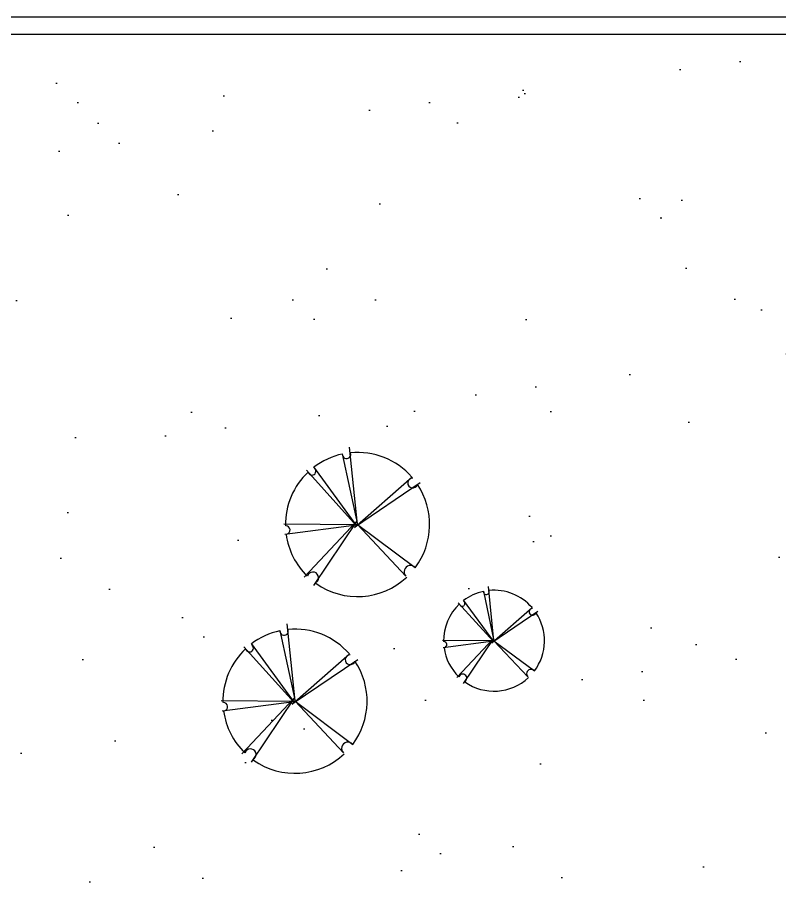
# Model space of a CAD drawing. Extents: x 7.8 to 61.3, y 1.2 to 65.7.
# Drawn here: x 40.42 to 47.03, y 36.36 to 43.85 of the extents above; entities that cross this region are included whole.
import ezdxf

# ---------------------------------------------------------------- set-up
doc = ezdxf.new("R2010")
doc.units = 0
doc.header["$MEASUREMENT"] = 0
for name, color, linetype in [('ARV', 3, 'CONTINUOUS'), ('HACHURA', 1, 'CONTINUOUS'), ('JARDIM', 3, 'CONTINUOUS'), ('PAREDE', 7, 'CONTINUOUS')]:
    doc.layers.add(name, color=color, linetype=linetype)

# ---------------------------------------------------------------- blocks, each defined once
blk = doc.blocks.new('A_03')
at = {"layer": 'ARV'}
for p, q in [((-0.032337625504681, 0.05443275957492233), (-0.1019798469358193, 0.7261946558607519)), ((-0.1642795977368223, 0.6668615598597967), (-0.032337625504681, 0.05443275957492233)), ((-0.03968009613487311, 0.04386405184976638), (-0.4757783517417806, 0.5259454568575279)), ((-0.4134786009408344, 0.5556120048580055), (-0.03968009613487311, 0.04386405184976638)), ((-0.05748002493510285, 0.02903077784952757), (0.4409179814728645, 0.4666123608565726)), ((0.5121176966740109, 0.4146959018557368), (-0.05748002493510285, 0.02903077784952757)), ((-0.493578280542124, -0.4011341681573413), (-0.03968009613487311, 0.08094723685036342)), ((-0.03968009613487311, 0.08094723685036342), (-0.4134786009408344, -0.4753005381585353)), ((-0.03968009613487311, 0.05128068884988579), (-0.6715775685449898, 0.0586973258500052)), ((-0.6626776041447897, -0.0303023181514277), (-0.03968009613487311, 0.05128068884988579)), ((-0.032337625504681, 0.05443275957492233), (0.4676178746732944, -0.3195511611560278)), ((0.3875181950720048, -0.3937175311572219), (-0.032337625504681, 0.05443275957492233))]:
    blk.add_line(p, q, dxfattribs=at)
for centre, radius, start, end in [((-0.1274007985194316, 0.6640590258750763), 0.0369851325325624, 175.6542691674021, 19.69378780220451), ((-0.032337625504681, 0.05443275957492233), 0.625, 41.05407258653979, 95.53111248444131), ((-0.032337625504681, 0.05443275957492233), 0.625, 102.1580021321499, 127.2525657253544), ((-0.4268285475410494, 0.5158291639893946), 0.03342961899939723, 201.2820980855948, 48.27356464714219), ((-0.032337625504681, 0.05443275957492233), 0.625, 133.2426416252084, 180.9743240911506), ((0.4457326779623259, 0.4136262157234682), 0.04269394024099429, 89.20944815037899, 344.6285751873363), ((-0.032337625504681, 0.05443275957492233), 0.625, 323.20224696077, 33.82113850428491), ((-0.655096152989131, 0.006088647395870339), 0.03779840815212959, 285.684587972767, 88.0009588524843), ((-0.032337625504681, 0.05443275957492233), 0.625, 187.8759657920728, 225.8833292057394), ((-0.4191915611808099, -0.4078929817018206), 0.04974913855978236, 310.6567489998404, 163.4448207669662), ((0.4262195554180721, -0.3551779883457584), 0.05461768626331568, 40.71483655850493, 224.8799671179474), ((-0.032337625504681, 0.05443275957492233), 0.625, 234.6714608478307, 313.1329856187737)]:
    blk.add_arc(centre, radius, start, end, dxfattribs=at)

msp = doc.modelspace()

# ---------------------------------------------------------------- hatches: boundary and pattern name
at = {"layer": 'JARDIM', "ltscale": 0.015}
h = msp.add_hatch(dxfattribs=at)
h.set_pattern_fill('AR-SAND', color=256, style=0)
h.set_pattern_definition([(37.50000000000001, (-113.7811230241578, -86.40307233181942), (-0.06299335810960816, 1.926823769013159), [0, -1.52, 0, -1.7, 0, -1.625]), (7.499999999999999, (-113.7811230241578, -86.40307233181942), (1.769776705267727, 2.82214606522974), [0, -0.82, 0, -1.37, 0, -0.525]), (327.5, (-115.0111230241578, -86.40307233181942), (3.114141861751495, 0.005659053536964498), [0, -0.5, 0, -1.8, 0, -2.35]), (317.5, (-115.0111230241578, -86.40307233181942), (3.006126604572293, 0.8776755649342491), [0, -0.25, 0, -1.18, 0, -1.35])])
h.paths.add_polyline_path([(26.64698711086487, 39.45956837868123), (26.89698711086487, 39.45956837868123), (40.32281431508863, 39.45956837868123), (40.32281431508864, 39.20956837868123), (40.32281431508863, 36.00956837868107), (40.73660336689929, 36.0095683786811), (41.73660336689932, 36.00956837868121), (42.47876213677637, 36.00956837868112), (43.97876213677637, 36.00956837868124), (45.33026437256012, 36.00956837868118), (46.83026437256012, 36.00956837868124), (47.47595874376222, 36.00956837868118), (48.97595874376222, 36.00956837868124), (50.30812943867247, 36.00956837868127), (51.80812943867247, 36.00956837868127), (55.90698711086537, 36.00956837868132), (55.9069871108654, 28.85956837868127), (52.55698711086544, 28.85956837868126), (40.4875426103728, 28.8595683786812), (40.4875426103728, 23.20956837868118), (21.13461942270705, 23.20956837868114, 1.01967778921564), (13.4375426103728, 23.35956837868116), (13.4375426103728, 18.90247910030531), (57.49518736684325, 18.90247910030531), (57.49518736684326, 43.70247910030533), (7.995187366843267, 43.70247910030533), (7.995187366843268, 18.90247910030531), (8.387542610372792, 18.90247910030531), (8.38754261037279, 23.35956837868114, -0.4456270717395815), (18.22961479444315, 32.2095683786812), (26.64698711086544, 32.2095683786812), (26.64698711086544, 32.45956837868106)])
h.paths.add_polyline_path([(13.42445513546757, 38.71911079998332), (13.39585857775234, 38.67655639862136, 0.0002300770649158306), (13.39632515730715, 38.67622002073452, 0.2776216076969525)], flags=16)
h.paths.add_polyline_path([(13.14217424414835, 39.10006449182798), (13.1294859804389, 39.09840293348508, 0.0872299950086171), (13.14253719976548, 39.09740883282213, -0.001072140143957263)], flags=16)
h.paths.add_polyline_path([(13.76159751795305, 39.18337000106398), (13.75839310251477, 39.2142794715988), (13.75558167077612, 39.21129347383717)], flags=0)
h.paths.add_polyline_path([(14.2619813096384, 38.80888226959792, 0.00302677406618096), (14.26155301813081, 38.80938608033319), (14.24263964635377, 38.82353393334991, 0.8075926180593458), (14.17917654601471, 38.73764993798985), (14.18145333853079, 38.7352197103307, -0.01524647078743782), (14.17917654601469, 38.73764993798987), (13.76640038740982, 39.17824346181428), (13.73645511852265, 39.15796801933862), (13.75385440583863, 39.1732441793333), (13.74747384361105, 39.1802975219318), (13.13661094821523, 39.18746727422518, -0.2055917600547268), (13.33412352368565, 39.63932063898992, 0.02072236716772294), (13.3346875498347, 39.63660890110647), (13.3557508903817, 39.61332459608001, 1.013556998818796), (13.37761152551753, 39.67650259744482, -0.1126608008175391), (13.62957101664911, 39.79426606665406, 1.209450783903753), (13.70135610937795, 39.80546000475547, -0.2470778442524064), (14.24025688230372, 39.58525333353674, 1.028456127407128), (14.24147376763823, 39.49990772967731), (14.27860316864605, 39.52504742827635, 0.03863615137708955), (14.280834502308, 39.53124634989784, -0.3183349150126075)], flags=16)
h.paths.add_polyline_path([(11.79112578595093, 36.50624868093714), (11.73393267052047, 36.42113987821323, 0.0002300770649147112), (11.73486582963008, 36.42046712243955, 0.2776216076969495)], flags=16)
h.paths.add_polyline_path([(11.22656400331249, 37.26815606462647), (11.2011874758936, 37.26483294794066, 0.08722999500858336), (11.22728991454674, 37.26284474661477, -0.00107214014395576)], flags=16)
h.paths.add_polyline_path([(12.46541055092188, 37.43476708309846), (12.45900172004533, 37.49658602416812), (12.45337885656803, 37.49061402864483)], flags=0)
h.paths.add_polyline_path([(13.46617813429259, 36.68579162016636, 0.003026774066145581), (13.46532155127742, 36.68679924163688), (13.42749480772329, 36.71509494767036, 0.8075926180588726), (13.30056860704515, 36.54332695695027), (13.30512219207742, 36.53846650163187, -0.01524647078776785), (13.30056860704512, 36.5433269569503), (12.47501628983542, 37.42451400459908), (12.41512575206105, 37.3839631196477), (12.44992432669304, 37.4145154396371), (12.4371632022379, 37.42862212483411), (11.21543741144625, 37.44296162942087, -0.2055917600547276), (11.61046256238709, 38.34666835895036, 0.02072236716774833), (11.61159061468518, 38.34124488318345), (11.65371729577919, 38.29467627313053, 1.013556998821812), (11.69743856605084, 38.42103227586014, -0.1126608008175391), (12.201357548314, 38.65655921427863, 1.209450783903747), (12.3449277337717, 38.67894709048146, -0.2470778442524037), (13.42272927962322, 38.23853374804399, 1.028456127407137), (13.42516305029225, 38.06784254032512), (13.4994218523079, 38.11812193752322, 0.03863615137706472), (13.50388451963178, 38.13051978076619, -0.3183349150126036)], flags=16)
h.paths.add_polyline_path([(12.79253057859753, 40.70244991267108), (12.7639340208823, 40.65989551130912, 0.0002300770649158306), (12.7644006004371, 40.65955913342228, 0.2776216076969525)], flags=16)
h.paths.add_polyline_path([(12.5102496872783, 41.08340360451574), (12.49756142356886, 41.08174204617283, 0.0872299950086171), (12.51061264289543, 41.08074794550988, -0.001072140143957263)], flags=16)
h.paths.add_polyline_path([(13.129672961083, 41.16670911375174), (13.12646854564472, 41.19761858428656), (13.12365711390607, 41.19463258652492)], flags=0)
h.paths.add_polyline_path([(13.63005675276835, 40.79222138228568, 0.00302677406618096), (13.62962846126076, 40.79272519302095), (13.61071508948372, 40.80687304603767, 0.8075926180593458), (13.54725198914466, 40.72098905067761), (13.54952878166074, 40.71855882301846, -0.01524647078743782), (13.54725198914464, 40.72098905067763), (13.13447583053977, 41.16158257450204), (13.10453056165258, 41.14130713202634), (13.12192984896858, 41.15658329202105), (13.115549286741, 41.16363663461956), (12.50468639134519, 41.17080638691294, -0.2055917600547268), (12.70219896681561, 41.62265975167768, 0.02072236716772294), (12.70276299296465, 41.61994801379423), (12.72382633351165, 41.59666370876777, 1.013556998818796), (12.74568696864748, 41.65984171013258, -0.1126608008175391), (12.99764645977906, 41.77760517934182, 1.209450783903753), (13.06943155250791, 41.78879911744323, -0.2470778442524064), (13.60833232543368, 41.5685924462245, 1.028456127407128), (13.60954921076819, 41.48324684236507), (13.646678611776, 41.50838654096411, 0.03863615137708955), (13.64890994543795, 41.5145854625856, -0.3183349150126075)], flags=16)
h.paths.add_polyline_path([(17.02707370880749, 22.89332992429231), (16.96988059337702, 22.8082211215684, 0.000230077064914423), (16.97081375248664, 22.80754836579472, 0.2776216076969526)], flags=16)
h.paths.add_polyline_path([(16.46251192616904, 23.65523730798164), (16.43713539875015, 23.65191419129583, 0.08722999500859456), (16.4632378374033, 23.64992598996994, -0.001072140143955152)], flags=16)
h.paths.add_polyline_path([(15.77160440070187, 24.20467414429247), (15.74300784298663, 24.16211974293052, 0.000230077064914423), (15.74347442254144, 24.16178336504368, 0.2776216076969526)], flags=16)
h.paths.add_polyline_path([(15.48932350938264, 24.58562783613714), (15.4766352456732, 24.58396627779423, 0.08722999500859548), (15.48968646499977, 24.58297217713129, -0.001072140143955856)], flags=16)
h.paths.add_polyline_path([(16.10874678318734, 24.66893334537316), (16.10554236774907, 24.69984281590796), (16.10273093601041, 24.69685681814632)], flags=0)
h.paths.add_polyline_path([(17.70135847377844, 23.82184832645363), (17.69494964290189, 23.88366726752329), (17.68932677942458, 23.877695272)], flags=16)
h.paths.add_polyline_path([(11.70923088267607, 38.8994143556822), (11.68063432496084, 38.85685995432025, 0.0002300770649158306), (11.68110090451565, 38.8565235764334, 0.2776216076969525)], flags=16)
h.paths.add_polyline_path([(11.42694999135685, 39.28036804752686), (11.4142617276474, 39.27870648918396, 0.0872299950086171), (11.42731294697398, 39.27771238852101, -0.001072140143957263)], flags=16)
h.paths.add_polyline_path([(12.04637326516155, 39.36367355676282), (12.04316884972327, 39.39458302729768), (12.04035741798462, 39.39159702953605)], flags=0)
h.paths.add_polyline_path([(12.5467570568469, 38.98918582529681, 0.00302677406618096), (12.54632876533931, 38.98968963603208), (12.52741539356226, 39.0038374890488, 0.8075926180593458), (12.46395229322321, 38.91795349368874), (12.46622908573929, 38.91552326602959, -0.01524647078743782), (12.46395229322319, 38.91795349368876), (12.05117613461831, 39.35854701751317), (12.02123086573113, 39.33827157503747), (12.03863015304713, 39.35354773503218), (12.03224959081956, 39.36060107763069), (11.42138669542373, 39.36777082992407, -0.2055917600547268), (11.61889927089415, 39.81962419468881, 0.02072236716772294), (11.6194632970432, 39.81691245680535), (11.6405266375902, 39.7936281517789, 1.013556998818796), (11.66238727272603, 39.8568061531437, -0.1126608008175391), (11.91434676385761, 39.97456962235294, 1.209450783903753), (11.98613185658645, 39.98576356045436, -0.2470778442524064), (12.52503262951222, 39.76555688923563, 1.028456127407128), (12.52624951484673, 39.6802112853762), (12.56337891585455, 39.70535098397524, 0.03863615137708955), (12.5656102495165, 39.71154990559673, -0.3183349150126075)], flags=16)
h.paths.add_polyline_path([(16.58740614753801, 25.0708166778459, 1.028456127407148), (16.58862303287252, 24.98547107398646), (16.62575243388035, 25.01061077258551, 0.03863615137706826), (16.62798376754229, 25.016809694207, -0.3183349150126036), (16.6091305748727, 24.29444561390708, 0.003026774066140351), (16.60870228336511, 24.29494942464234), (16.58978891158806, 24.30909727765907, 0.8075926180592262), (16.52632581124899, 24.22321328229902), (16.5286026037651, 24.22078305463985, -0.0152464707875868), (16.52632581124897, 24.22321328229904), (16.11354965264411, 24.66380680612344), (16.08360438375692, 24.64353136364774), (16.10100367107292, 24.65880752364244), (16.09462310884535, 24.66586086624096), (15.48376021344952, 24.67303061853434, -0.205591760054728), (15.68127278891994, 25.12488398329908, 0.02072236716774833), (15.68183681506899, 25.12217224541563), (15.70290015561599, 25.09888794038917, 1.013556998821812), (15.72476079075182, 25.16206594175397, -0.1126608008175391), (15.9767202818834, 25.27982941096322, 1.209450783903793), (16.04850537461225, 25.29102334906463, -0.2470778442524043)], flags=16)
h.paths.add_polyline_path([(42.20514967569535, 37.9253422637814), (42.79516688145051, 37.91841717920681), (42.80568530477297, 37.92958870724537), (42.42428961785946, 38.35119958563627, -0.2494117660142806), (42.40322627731247, 38.37448389066271), (42.40164115457295, 38.37623615219449, 0.2050076759105956)], flags=16)
h.paths.add_polyline_path([(42.83013624543082, 37.92124499062019), (42.82677350165255, 37.95368168047292), (42.82402820089774, 37.94959641149256)], flags=0)
h.paths.add_polyline_path([(42.21071297162613, 37.83793948138423), (42.19802470791667, 37.83627792304132, 0.08722999500866428), (42.21107592724326, 37.83528382237837, -0.001072140143957172)], flags=16)
h.paths.add_polyline_path([(43.24999206600864, 37.47309469988688, -0.01524647078775929), (43.24771527349249, 37.4755249275461), (42.8349391148876, 37.91611845137054), (42.8049938460004, 37.89584300889482), (42.82244013383112, 37.91116043422239), (42.45173383896596, 38.41867500457355, -0.1098075658983578), (42.69810974412688, 38.5321410562103, 1.20945078390381), (42.76989483685573, 38.54333499431172, -0.2470778442524025), (43.30879560978148, 38.32312832309299, 1.028456127405169), (43.31001249511601, 38.23778271923355), (43.34714189612382, 38.2629224178326, 0.038636151377049), (43.34937322978577, 38.26912133945408, -0.3183349150126), (43.33052003711617, 37.54675725915418, 0.003026774066059114), (43.3300917456086, 37.54726106988942), (43.31117837383152, 37.56140892290617, 0.8075926180585834), (43.24771527349244, 37.47552492754615)], flags=16)
h.paths.add_polyline_path([(42.74679952365606, 39.4579225474977), (43.33681672941122, 39.45099746292311), (43.34733515273368, 39.46216899096167), (42.96593946582018, 39.88377986935257, -0.2494117660142806), (42.94487612527318, 39.90706417437901), (42.94329100253366, 39.90881643591079, 0.2050076759105956)], flags=16)
h.paths.add_polyline_path([(43.37178609339153, 39.45382527433651), (43.36842334961326, 39.48626196418923), (43.36567804885846, 39.48217669520885)], flags=0)
h.paths.add_polyline_path([(42.75236281958684, 39.37051976510052), (42.73967455587739, 39.36885820675762, 0.08722999500866428), (42.75272577520397, 39.36786410609467, -0.001072140143957172)], flags=16)
h.paths.add_polyline_path([(43.79164191396935, 39.00567498360318, -0.01524647078775929), (43.7893651214532, 39.0081052112624), (43.37658896284832, 39.44869873508684), (43.34664369396112, 39.42842329261113), (43.36408998179183, 39.44374071793869), (42.99338368692668, 39.95125528828985, -0.1098075658983578), (43.23975959208759, 40.0647213399266, 1.20945078390381), (43.31154468481644, 40.07591527802802, -0.2470778442524025), (43.8504454577422, 39.85570860680929, 1.028456127405169), (43.85166234307672, 39.77036300294985), (43.88879174408454, 39.7955027015489, 0.038636151377049), (43.89102307774648, 39.80170162317038, -0.3183349150126), (43.87216988507689, 39.07933754287048, 0.003026774066059114), (43.87174159356931, 39.07984135360572), (43.85282822179224, 39.09398920662247, 0.8075926180585834), (43.78936512145315, 39.00810521126245)], flags=16)
h.paths.add_polyline_path([(44.55506178587372, 38.44582582984435), (44.55281869506693, 38.46746245921875), (44.55085069284986, 38.46537226078559)], flags=0)
h.paths.add_polyline_path([(44.89097516065335, 38.6674022398737), (44.91696574135883, 38.68500002889304, 3.524888772000552)], flags=16)
h.paths.add_polyline_path([(44.31906211813389, 38.12084438908791), (44.29904452773323, 38.09105630813454, 0.0002300770649148516), (44.29937113342159, 38.09082084361375, 0.2776216076970078)], flags=16)
h.paths.add_polyline_path([(44.11757118705735, 38.44869392105721), (44.54517521383433, 38.44367509445184), (44.27096914657378, 38.7467940463556, -0.2494117660144818), (44.25622480819088, 38.76309305987412), (44.25511522227322, 38.76431964294637, 0.2050076759109925)], flags=16)
h.paths.add_polyline_path([(44.54646095916588, 38.44316614140907), (44.29018010134833, 38.7940268396117, -0.1098075658983625), (44.46264323496097, 38.87345307575742, 1.209450783904022), (44.51289279987115, 38.88128883242842, -0.2422856757352232), (44.88498093622962, 38.73315770108118), (44.55649430270245, 38.44475425795462), (44.8917912757542, 38.19394058244454, -0.1124706489410065), (44.90533044005348, 38.18368441781814, 5.875425070744835e-05), (44.90539203806862, 38.18376674414601), (44.89179127575421, 38.19394058244454, 0.807592618060901), (44.84736710551702, 38.13382178569234), (44.84896086027813, 38.13212062633109, -0.01524647078768404), (44.84736710551684, 38.13382178569254), (44.55634137720461, 38.44446000567604), (44.55612721089489, 38.44443196008786), (44.54967450775393, 38.4387666403659), (44.54646095916588, 38.44316614140907), (44.13205817378862, 38.3888991099906, -0.1924511930277545), (44.11258370961379, 38.38634888253914)], flags=16)
h.paths.add_polyline_path([(52.03818252183104, 24.12802267827642), (52.03497810639277, 24.15893214881131), (52.03216667465411, 24.15594615104966)], flags=0)
h.paths.add_polyline_path([(51.70104013934556, 23.66376347719582), (51.67244358163033, 23.62120907583386, 0.0002300770649124387), (51.67291016118513, 23.62087269794702, 0.2776216076969599)], flags=16)
h.paths.add_polyline_path([(51.41319595209551, 24.13211995143766), (52.02405884748905, 24.12495019914431), (51.63233589425968, 24.55797727329252, -0.2494117660143622), (51.61127255371268, 24.58126157831897), (51.60968743097316, 24.58301383985075, 0.2050076759106061)], flags=16)
h.paths.add_polyline_path([(52.02589562653409, 24.12422312336889), (51.65978011536617, 24.62545269222981, -0.109807565898359), (51.90615602052709, 24.73891874386656, 1.209450783903949), (51.97794111325594, 24.75011268196798, -0.2470778442524043), (52.5168418861817, 24.52990601074924, 1.028456127406794), (52.51805877151621, 24.44456040688981), (52.55518817252404, 24.46970010548886, 0.03863615137706704), (52.55741950618599, 24.47589902711034, -0.3183349150126019), (52.53856631351638, 23.75353494681043, 0.003026774066184195), (52.53813802200879, 23.75403875754569), (52.51922465023173, 23.76818661056243, 0.807592618058338), (52.45576154989262, 23.68230261520243), (52.45803834240885, 23.67987238754313, -0.0152464707879311), (52.45576154989267, 23.68230261520238), (52.0429853912878, 24.12289613902679), (52.01304012240064, 24.10262069655109), (52.03048641023133, 24.11793812187863), (52.02589562653409, 24.12422312336889), (51.43389164742376, 24.0466987927711, -0.1924511930274582), (51.40607098431689, 24.04305561069758)], flags=16)
h.paths.add_polyline_path([(52.72804461767852, 21.20744670854403), (52.72163578680197, 21.26926564961364), (52.71601292332467, 21.26329365409037)], flags=0)
h.paths.add_polyline_path([(52.05375985270758, 20.27892830638267), (51.99656673727711, 20.19381950365876, 0.000230077064914007), (51.99749989638673, 20.19314674788508, 0.2776216076969483)], flags=16)
h.paths.add_polyline_path([(51.4780714782024, 21.21564125486641), (52.69979726899454, 21.20130175027964), (51.91635136253583, 22.06735589857607, -0.2494117660144056), (51.87422468144182, 22.11392450862898), (51.87105443596279, 22.11742903169254, 0.2050076759110516)], flags=16)
h.paths.add_polyline_path([(52.46399161507065, 22.42923883972416, 1.209450783903546), (52.60756180052834, 22.451626715927, -0.2470778442524053), (53.68536334637987, 22.01121337348953, 1.028456127406386), (53.68779711704889, 21.84052216577065), (53.76205591906454, 21.89080156296875, 0.03863615137704151), (53.76651858638843, 21.90319940621172, -0.3183349150126046), (53.72881220104924, 20.45847124561189, 0.003026774066192426), (53.72795561803405, 20.45947886708242), (53.69012887447996, 20.48777457311588, 0.8075926180592709), (53.56320267380184, 20.31600658239576), (53.56775625883402, 20.31114612707746, -0.01524647078739702), (53.56320267380183, 20.31600658239578), (52.73765035659206, 21.19719363004461), (52.67775981881767, 21.1566427450932), (52.71265239447911, 21.18727759574833), (52.70347082708467, 21.19984759872883), (51.51946286886398, 21.04479893753323, -0.1924511930274333), (51.46382154265025, 21.03751257338619), (52.70347082708467, 21.19984759872883), (51.97123980474883, 22.20230673645065, -0.109807565898357)], flags=16)
h.paths.add_polyline_path([(54.4756067237611, 22.59544239456012), (54.47240230832282, 22.626351865095), (54.46959087658417, 22.62336586733336)], flags=0)
h.paths.add_polyline_path([(54.13846434127563, 22.1311831934795), (54.1098677835604, 22.08862879211755, 0.0002300770649124387), (54.1103343631152, 22.08829241423071, 0.2776216076969599)], flags=16)
h.paths.add_polyline_path([(53.85062015402558, 22.59953966772134), (54.46148304941912, 22.59236991542799), (54.06976009618975, 23.0253969895762, -0.2494117660143622), (54.04869675564275, 23.04868129460266), (54.04711163290323, 23.05043355613444, 0.2050076759106061)], flags=16)
h.paths.add_polyline_path([(54.46331982846417, 22.59164283965258), (54.09720431729625, 23.09287240851349, -0.109807565898359), (54.34358022245716, 23.20633846015025, 1.209450783903949), (54.41536531518601, 23.21753239825166, -0.2470778442524043), (54.95426608811177, 22.99732572703293, 1.028456127406794), (54.95548297344628, 22.91198012317349), (54.99261237445411, 22.93711982177254, 0.03863615137706704), (54.99484370811606, 22.94331874339403, -0.3183349150126019), (54.97599051544645, 22.22095466309412, 0.003026774066184195), (54.97556222393886, 22.22145847382938), (54.9566488521618, 22.23560632684612, 0.807592618058338), (54.89318575182269, 22.14972233148612), (54.89546254433892, 22.14729210382682, -0.0152464707879311), (54.89318575182274, 22.14972233148606), (54.48040959321787, 22.59031585531048), (54.45046432433071, 22.5700404128348), (54.46791061216139, 22.58535783816233), (54.46331982846417, 22.59164283965258), (53.87131584935383, 22.51411850905478, -0.1924511930274582), (53.84349518624696, 22.51047532698126)], flags=16)

# ---------------------------------------------------------------- linework, layer by layer
at = {"layer": 'PAREDE'}
msp.add_lwpolyline([(7.845187366843277, 18.75247910030529), (57.64518736684329, 18.75247910030531), (57.64518736684329, 43.8524791003053), (7.845187366843263, 43.8524791003053)], close=True, dxfattribs=at)
msp.add_lwpolyline([(13.4375426103728, 18.90247910030531), (57.49518736684325, 18.90247910030531), (57.49518736684325, 43.70247910030533), (7.995187366843268, 43.70247910030533), (7.995187366843268, 18.90247910030531), (8.38754261037279, 18.90247910030531)], dxfattribs=at)

# ---------------------------------------------------------------- block references
at = {"layer": 'HACHURA', "ltscale": 0.015}
for p in [(43.40412371889622, 39.3993925147616), (42.8624738709355, 37.8668122310453)]:
    msp.add_blockref('A_03', p, dxfattribs=at)
at = {"layer": 'HACHURA', "ltscale": 0.015, "xscale": 0.7, "yscale": 0.7, "zscale": 0.7}
msp.add_blockref('A_03', (44.577698123727, 38.40772289814193), dxfattribs=at)

doc.saveas('drawing.dxf')
